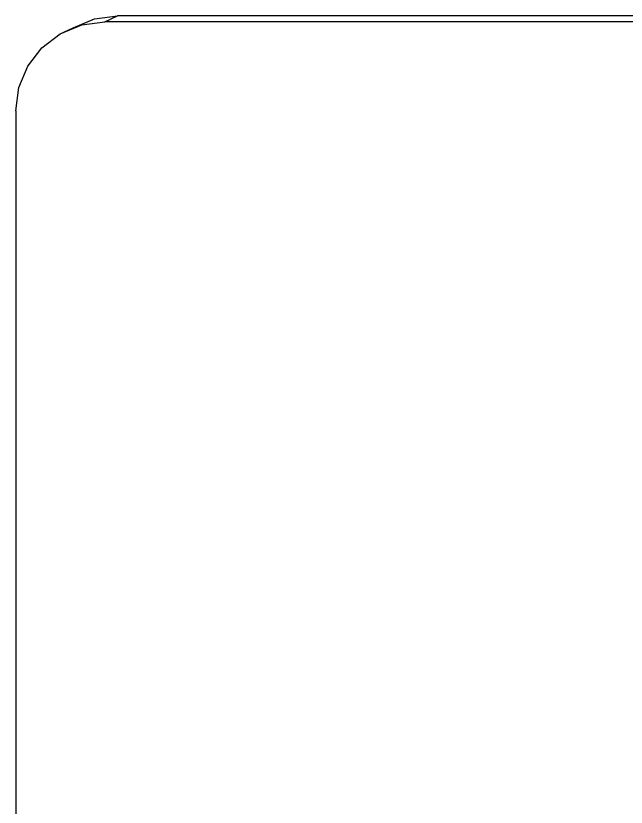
# Model space of a CAD drawing. Header units: metres. Extents: x -4.2 to 4.2, y -5.7 to 5.7.
# Drawn here: x -3.1077 to -3.0151, y -1.5648 to -1.4449 of the extents above; entities that cross this region are included whole.
import ezdxf

# ---------------------------------------------------------------- set-up
doc = ezdxf.new("R2010")
doc.units = ezdxf.units.M

msp = doc.modelspace()

# ---------------------------------------------------------------- linework, layer by layer
for p, q in [((-3.09898, -1.44671), (-3.09573, -1.44536)), ((-3.09766, -1.44626), (-3.09418, -1.44581)), ((-3.09573, -1.44536), (-3.09225, -1.44491)), ((-3.09418, -1.44581), (-3.09225, -1.44491)), ((-2.01269, -1.44581), (-3.09418, -1.44581)), ((-3.00478, -1.44491), (-3.09225, -1.44491)), ((-3.10091, -1.44761), (-3.09766, -1.44626)), ((-3.10091, -1.44761), (-3.09898, -1.44671)), ((-3.10372, -1.44976), (-3.10091, -1.44761)), ((-3.10585, -1.45255), (-3.10372, -1.44976)), ((-3.1072, -1.45579), (-3.10585, -1.45255)), ((-3.10766, -1.45928), (-3.1072, -1.45579)), ((-3.10766, -1.45928), (-3.10766, -2.01586))]:
    msp.add_line(p, q)

doc.saveas('drawing.dxf')
